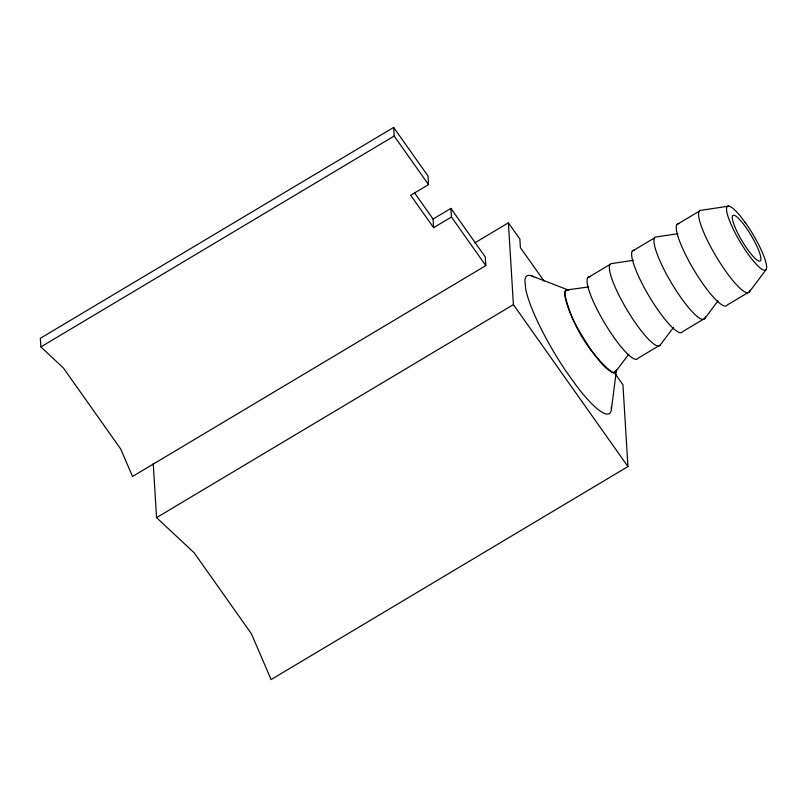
<?xml version="1.0" encoding="UTF-8"?>
<svg xmlns="http://www.w3.org/2000/svg" width="807" height="807" viewBox="0 0 807 807"><rect width="100%" height="100%" fill="white"/><g stroke="black" fill="none" stroke-linecap="round" stroke-linejoin="round"><path stroke-width="1.21" d="M533.709 276.851A80.206 16.059 59.2 0 0 524.903 280.281L525.67 289.128A80.206 16.059 59.2 0 0 565.445 370.403L576.733 386.2A80.206 16.059 59.2 0 0 611.444 409.119L616.447 370.03L615.136 372.713L612.15 372.572C588.474 352.669 570.751 323.032 564.517 292.729L565.828 290.056L588.737 286.939M744.922 222.117L745.688 223.125A37.112 7.434 59.2 0 1 765.157 270.244A37.112 7.434 59.2 0 1 731.838 226.172A37.112 7.434 59.2 0 1 740.523 216.306L745.688 223.125M564.698 294.807L565.283 291.176L567.563 290.137M613.552 372.864L615.68 371.593L628.754 354.182M589.867 276.831A47.724 9.563 59.2 0 0 604.019 322.023A47.724 9.563 59.2 0 0 637.984 358.278L660.287 344.972L673.361 327.561M717.968 300.93L704.894 318.341L682.591 331.657A47.724 9.563 59.2 0 1 648.626 295.402A47.724 9.563 59.2 0 1 634.484 250.2M766.206 269.467L749.501 291.72L727.198 305.026A47.724 9.563 59.2 0 1 693.233 268.771A47.724 9.563 59.2 0 1 679.091 223.579M433.591 227.655L410.692 195.264L428.527 184.621L428.003 176.007L393.645 127.425L40.35 338.294L40.875 346.909L63.41 368.002L120.677 448.974L132.509 476.473L485.804 265.594L485.279 256.979L450.911 208.398L433.066 219.05L433.591 227.655L451.436 217.002L450.911 208.398M40.875 346.909L394.169 136.03L393.645 127.425M474.879 242.826L508.4 222.823L519.859 239.013L520.384 247.628L544.009 281.028M615.065 373.631L622.943 384.768L627.947 466.567L271.091 679.575L251.401 633.747L194.134 552.775L156.548 517.63L513.403 304.622L508.4 222.823M587.587 277.86L609.89 264.545M632.194 251.229L654.497 237.924M676.801 224.608L699.104 211.293M615.68 371.593L613.391 372.622C603.676 368.486 598.068 358.641 591.662 350.752M728.782 206.118L701.394 210.264A47.724 9.563 59.2 0 0 717.141 258.139A47.724 9.563 59.2 0 0 750.006 290.157M677.951 233.687L656.787 236.885A47.724 9.563 59.2 0 0 672.534 284.76A47.724 9.563 59.2 0 0 705.399 316.788M633.344 260.308L612.18 263.516A47.724 9.563 59.2 0 0 626.323 308.708A47.724 9.563 59.2 0 0 660.287 344.972M532.065 276.055L568.814 290.197M394.169 136.03L428.527 184.621M451.436 217.002L485.804 265.594M513.403 304.622L627.947 466.567M414.455 192.732L433.066 219.05M591.481 350.5C580.283 333.341 568.572 315.386 564.708 294.948M611.282 407.192L611.444 409.119M153.239 463.511L156.548 517.63M734.531 226.041A26.51 5.306 59.2 0 0 759.337 261.105A26.51 5.306 59.2 0 0 745.95 227.433A26.51 5.306 59.2 0 0 734.531 226.041"/></g></svg>
